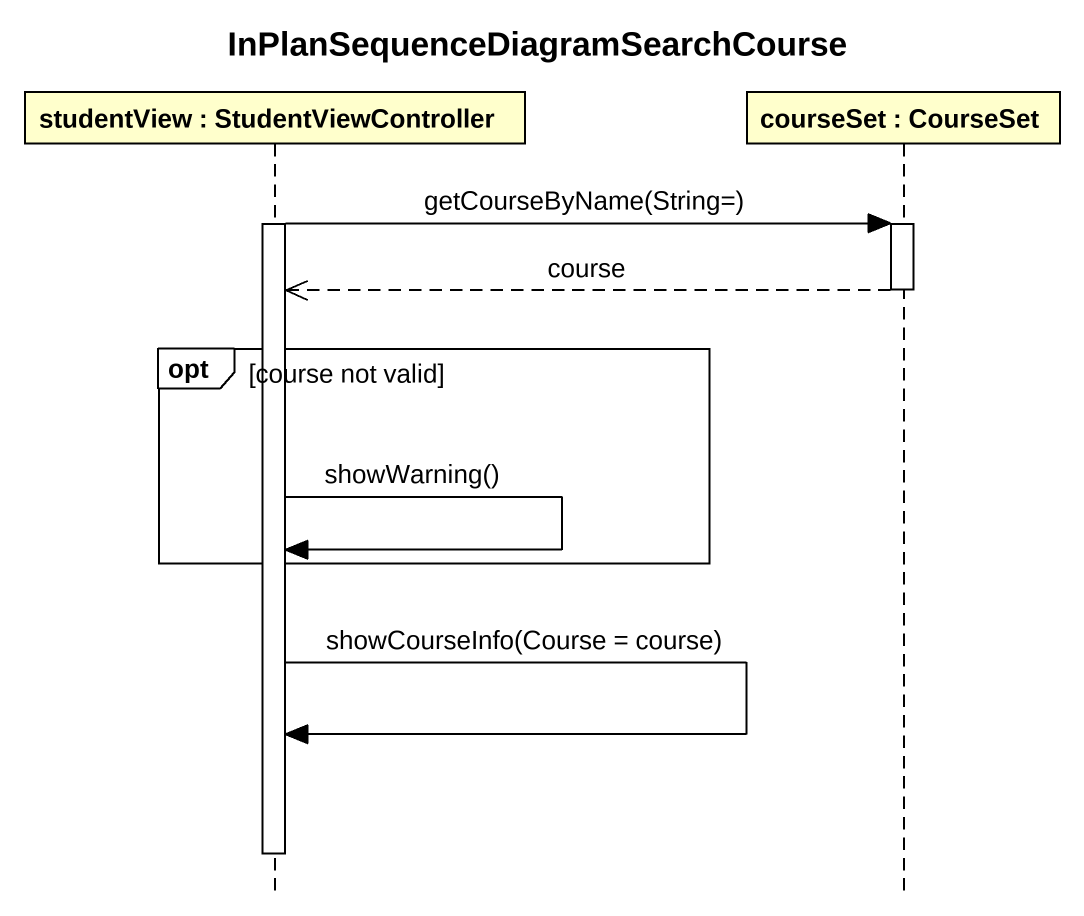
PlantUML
@startuml
title InPlanSequenceDiagramSearchCourse
hide footbox
participant "studentView : StudentViewController" as studentView
participant "courseSet : CourseSet" as courseSet

activate studentView
studentView -> courseSet : getCourseByName(String=)
activate courseSet
courseSet -->> studentView : course
deactivate courseSet
opt course not valid
  studentView -> studentView : showWarning()
end
studentView -> studentView : showCourseInfo(Course = course)
deactivate studentView
@enduml
